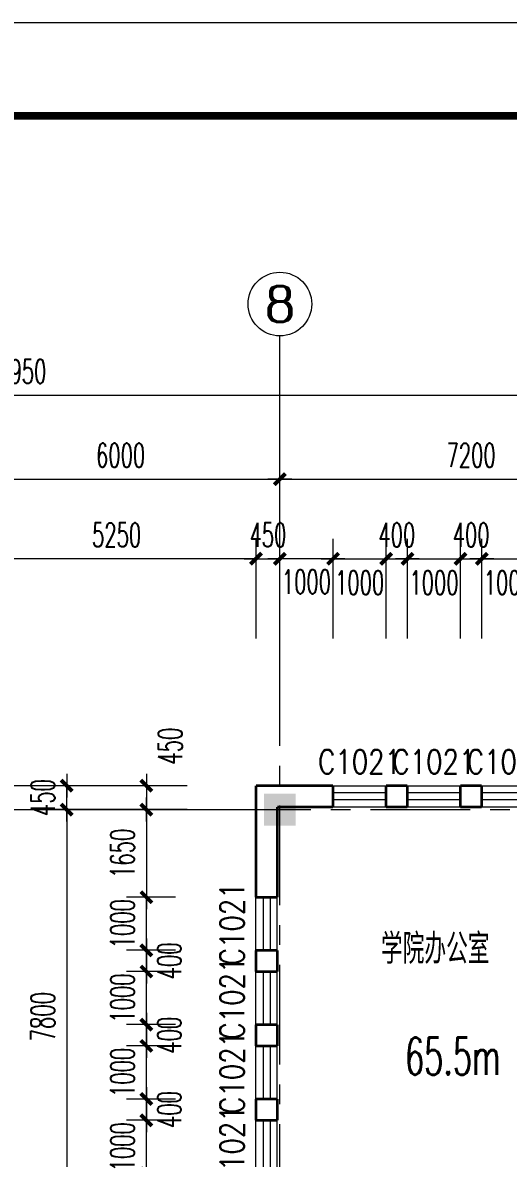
# Model space of a CAD drawing. Extents: x 1575758 to 1999219, y -897052 to -636879.
# Drawn here: x 1929906 to 1939048, y -660374 to -638991 of the extents above; entities that cross this region are included whole.
import ezdxf
from ezdxf.enums import TextEntityAlignment as Align

# ---------------------------------------------------------------- set-up
doc = ezdxf.new("R2010")
doc.units = 0
doc.header["$LTSCALE"] = 1500
doc.header["$MEASUREMENT"] = 0
doc.linetypes.add('CENTER', pattern=[2, 1.25, -0.25, 0.25, -0.25])
doc.layers.get('0').update_dxf_attribs({"linetype": 'CONTINUOUS', "lineweight": 5})
doc.layers.get('DEFPOINTS').update_dxf_attribs({"linetype": 'CONTINUOUS', "lineweight": 5})
for name, color, linetype, lineweight in [('AXIS', 7, 'CONTINUOUS', 5), ('AXIS_TEXT', 7, 'CONTINUOUS', 5), ('COLUMN', 7, 'CONTINUOUS', 5), ('DOTE', 7, 'CENTER', 5), ('PUB_DIM', 7, 'CONTINUOUS', 5), ('WALL', 7, 'CONTINUOUS', 5), ('WINDOW', 7, 'CONTINUOUS', 0), ('WINDOW_TEXT', 7, 'CONTINUOUS', 5), ('我的', 7, 'CONTINUOUS', 5)]:
    doc.layers.add(name, color=color, linetype=linetype, lineweight=lineweight)
doc.styles.add('_SIMPLEX', font='SIMPLEX.shx', dxfattribs={"width": 0.6})
doc.styles.add('COMPLEX', font='COMPLEX')
doc.styles.add('DIM_FONT', font='romans.shx', dxfattribs={"width": 0.6})
doc.styles.add('SIMPLEX', font='SIMPLEX.SHX', dxfattribs={"width": 0.6})
doc.dimstyles.new('NORMAL', dxfattribs={"dimscale": 1.5, "dimtxt": 300, "dimasz": 1, "dimexe": 250, "dimexo": 300, "dimgap": 150, "dimtad": 1, "dimdec": 0, "dimdsep": 46, "dimtxsty": 'DIM_FONT', "dimblk1": '_DIMX', "dimblk2": '_DIMX', "dimsah": 1, "dimcen": 2.5, "dimdle": 0.3, "dimclrd": 256, "dimclre": 256, "dimclrt": 256, "dimadec": 0, "dimazin": 0, "dimtfac": 1, "dimtdec": 0, "dimtix": 1, "dimtmove": 2, "dimatfit": 3, "dimldrblk": '_DIMX', "dimfxl": 1, "dimtvp": 1, "dimtolj": 1, "dimtzin": 0, "dimlwd": -1, "dimlwe": -1, "dimarcsym": 0})

# ---------------------------------------------------------------- blocks, each defined once
blk = doc.blocks.new('_FZH')
blk.add_solid([(0.5, -0.5), (-0.5, -0.5), (0.5, 0.5), (-0.5, 0.5)])
blk = doc.blocks.new('_WBLK')
for p, q in [((-0.5, 0.5), (0.5, 0.5)), ((0.5, 0.167), (-0.5, 0.167)), ((0.5, -0.167), (-0.5, -0.167)), ((-0.5, -0.5), (0.5, -0.5))]:
    blk.add_line(p, q)
at = {"layer": 'WINDOW_TEXT', "style": 'SIMPLEX', "flags": 9}
blk.add_attdef('A', text='', height=1, dxfattribs=at).set_placement((0, 1.5), align=Align.MIDDLE)
blk = doc.blocks.new('_DIMX')
blk.add_line((-150, 0), (150, 0))
at = {"const_width": 50}
blk.add_lwpolyline([(-70, -70), (70, 70)], dxfattribs=at)
blk = doc.blocks.new('*D1111')
at = {"layer": 'AXIS'}
for p, q in [((1933004, -653808), (1930359, -653808)), ((1930734, -653809), (1930734, -661606)), ((1933004, -661608), (1930359, -661608))]:
    blk.add_line(p, q, dxfattribs=at)
at = {"layer": 'DEFPOINTS', "color": 0, "lineweight": 5}
for p in [(1933454, -653808), (1930734, -661608), (1933454, -661608)]:
    blk.add_point(p, dxfattribs=at)
at = {"layer": 'AXIS', "xscale": 1.5, "yscale": 1.5, "zscale": 1.5}
for p, rotation in [((1930734, -653808), 90), ((1930734, -661608), 270)]:
    blk.add_blockref('_DIMX', p, dxfattribs=dict(at, rotation=rotation))
at = {"layer": 'AXIS', "insert": (1930284, -657708), "char_height": 450, "attachment_point": 5, "rotation": 90, "style": 'DIM_FONT'}
blk.add_mtext('\\A1;7800', dxfattribs=at)
blk = doc.blocks.new('*D1115')
at = {"layer": 'AXIS'}
for p, q in [((1932692, -653358), (1928859, -653358)), ((1929234, -653359), (1929234, -688606)), ((1932692, -688608), (1928859, -688608))]:
    blk.add_line(p, q, dxfattribs=at)
at = {"layer": 'DEFPOINTS', "color": 0, "lineweight": 5}
for p in [(1933142, -653358), (1929234, -688608), (1933142, -688608)]:
    blk.add_point(p, dxfattribs=at)
at = {"layer": 'AXIS', "xscale": 1.5, "yscale": 1.5, "zscale": 1.5}
for p, rotation in [((1929234, -653358), 90), ((1929234, -688608), 270)]:
    blk.add_blockref('_DIMX', p, dxfattribs=dict(at, rotation=rotation))
at = {"layer": 'AXIS', "insert": (1928784, -670983), "char_height": 450, "attachment_point": 5, "rotation": 90, "style": 'DIM_FONT'}
blk.add_mtext('\\A1;35250', dxfattribs=at)
blk = doc.blocks.new('*D1135')
at = {"layer": 'DEFPOINTS', "color": 0, "lineweight": 5}
for p in [(1933234, -653358), (1932234, -653808), (1933234, -653808)]:
    blk.add_point(p, dxfattribs=at)
at = {"layer": 'PUB_DIM'}
for p, q in [((1932784, -653358), (1931859, -653358)), ((1932234, -653356), (1932234, -653355)), ((1932234, -653358), (1932234, -653808)), ((1932784, -653808), (1931859, -653808)), ((1932234, -653809), (1932234, -653811))]:
    blk.add_line(p, q, dxfattribs=at)
at = {"layer": 'PUB_DIM', "xscale": 1.5, "yscale": 1.5, "zscale": 1.5}
for p, rotation in [((1932234, -653358), 270), ((1932234, -653808), 90)]:
    blk.add_blockref('_DIMX', p, dxfattribs=dict(at, rotation=rotation))
at = {"layer": 'PUB_DIM', "insert": (1932684, -652613), "char_height": 450, "attachment_point": 5, "rotation": 90, "style": 'DIM_FONT'}
blk.add_mtext('\\A1;450', dxfattribs=at)
blk = doc.blocks.new('*D1136')
at = {"layer": 'AXIS'}
for p, q in [((1933004, -653358), (1930359, -653358)), ((1930734, -653356), (1930734, -653355)), ((1930734, -653808), (1930734, -653358)), ((1933004, -653808), (1930359, -653808)), ((1930734, -653809), (1930734, -653811))]:
    blk.add_line(p, q, dxfattribs=at)
at = {"layer": 'DEFPOINTS', "color": 0, "lineweight": 5}
for p in [(1930734, -653358), (1933454, -653358), (1933454, -653808)]:
    blk.add_point(p, dxfattribs=at)
at = {"layer": 'AXIS', "xscale": 1.5, "yscale": 1.5, "zscale": 1.5}
for p, rotation in [((1930734, -653358), 270), ((1930734, -653808), 90)]:
    blk.add_blockref('_DIMX', p, dxfattribs=dict(at, rotation=rotation))
at = {"layer": 'AXIS', "insert": (1930284, -653583), "char_height": 450, "attachment_point": 5, "rotation": 90, "style": 'DIM_FONT'}
blk.add_mtext('\\A1;450', dxfattribs=at)
blk = doc.blocks.new('_AXISO')
blk.add_circle((0, 0), 0.5)
at = {"layer": 'AXIS_TEXT', "style": 'COMPLEX', "width": 1.041667}
blk.add_attdef('A', text='', height=0.56, dxfattribs=at).set_placement((-0.25, -0.28), (0.25, -0.28), align=Align.FIT)
blk = doc.blocks.new('*D1421')
at = {"layer": 'AXIS'}
for p, q in [((1934748, -650286), (1934748, -647211)), ((1941948, -650286), (1941948, -647211)), ((1934749, -647586), (1941946, -647586))]:
    blk.add_line(p, q, dxfattribs=at)
at = {"layer": 'DEFPOINTS', "color": 0, "lineweight": 5}
for p in [(1941948, -647586), (1934748, -650736), (1941948, -650736)]:
    blk.add_point(p, dxfattribs=at)
at = {"layer": 'AXIS', "xscale": 1.5, "yscale": 1.5, "zscale": 1.5, "rotation": 180}
blk.add_blockref('_DIMX', (1934748, -647586), dxfattribs=at)
at = {"layer": 'AXIS', "xscale": 1.5, "yscale": 1.5, "zscale": 1.5}
blk.add_blockref('_DIMX', (1941948, -647586), dxfattribs=at)
at = {"layer": 'AXIS', "insert": (1938348, -647136), "char_height": 450, "attachment_point": 5, "style": 'DIM_FONT'}
blk.add_mtext('\\A1;7200', dxfattribs=at)
blk = doc.blocks.new('*D1436')
at = {"layer": 'DEFPOINTS', "color": 0, "lineweight": 5}
for p in [(1934748, -649086), (1934298, -651036), (1934748, -651036)]:
    blk.add_point(p, dxfattribs=at)
at = {"layer": 'PUB_DIM'}
for p, q in [((1934298, -650586), (1934298, -648711)), ((1934748, -650586), (1934748, -648711)), ((1934296, -649086), (1934295, -649086)), ((1934298, -649086), (1934748, -649086)), ((1934749, -649086), (1934751, -649086))]:
    blk.add_line(p, q, dxfattribs=at)
at = {"layer": 'PUB_DIM', "xscale": 1.5, "yscale": 1.5, "zscale": 1.5}
for p, rotation in [((1934298, -649086), 0.0002249537099796584), ((1934748, -649086), 180.00022495371)]:
    blk.add_blockref('_DIMX', p, dxfattribs=dict(at, rotation=rotation))
at = {"layer": 'PUB_DIM', "insert": (1934523, -648636), "char_height": 450, "attachment_point": 5, "rotation": 0.0002, "style": 'DIM_FONT'}
blk.add_mtext('\\A1;450', dxfattribs=at)
blk = doc.blocks.new('*D1437')
at = {"layer": 'DEFPOINTS', "color": 0, "lineweight": 5}
for p in [(1936748, -649086), (1935748, -651036), (1936748, -651036)]:
    blk.add_point(p, dxfattribs=at)
at = {"layer": 'PUB_DIM'}
for p, q in [((1935748, -650586), (1935748, -648711)), ((1936748, -650586), (1936748, -648711)), ((1935749, -649086), (1936746, -649086))]:
    blk.add_line(p, q, dxfattribs=at)
at = {"layer": 'PUB_DIM', "xscale": 1.5, "yscale": 1.5, "zscale": 1.5, "rotation": 180}
blk.add_blockref('_DIMX', (1935748, -649086), dxfattribs=at)
at = {"layer": 'PUB_DIM', "xscale": 1.5, "yscale": 1.5, "zscale": 1.5}
blk.add_blockref('_DIMX', (1936748, -649086), dxfattribs=at)
at = {"layer": 'PUB_DIM', "insert": (1936248, -649536), "char_height": 450, "attachment_point": 5, "style": 'DIM_FONT'}
blk.add_mtext('\\A1;1000', dxfattribs=at)
blk = doc.blocks.new('*D1438')
at = {"layer": 'DEFPOINTS', "color": 0, "lineweight": 5}
for p in [(1937148, -649086), (1936748, -651036), (1937148, -651036)]:
    blk.add_point(p, dxfattribs=at)
at = {"layer": 'PUB_DIM'}
for p, q in [((1936748, -650586), (1936748, -648711)), ((1937148, -650586), (1937148, -648711)), ((1936746, -649086), (1936745, -649086)), ((1936748, -649086), (1937148, -649086)), ((1937149, -649086), (1937151, -649086))]:
    blk.add_line(p, q, dxfattribs=at)
at = {"layer": 'PUB_DIM', "xscale": 1.5, "yscale": 1.5, "zscale": 1.5}
blk.add_blockref('_DIMX', (1936748, -649086), dxfattribs=at)
at = {"layer": 'PUB_DIM', "xscale": 1.5, "yscale": 1.5, "zscale": 1.5, "rotation": 180}
blk.add_blockref('_DIMX', (1937148, -649086), dxfattribs=at)
at = {"layer": 'PUB_DIM', "insert": (1936948, -648636), "char_height": 450, "attachment_point": 5, "style": 'DIM_FONT'}
blk.add_mtext('\\A1;400', dxfattribs=at)
blk = doc.blocks.new('*D1439')
at = {"layer": 'DEFPOINTS', "color": 0, "lineweight": 5}
for p in [(1938548, -649086), (1938148, -651036), (1938548, -651036)]:
    blk.add_point(p, dxfattribs=at)
at = {"layer": 'PUB_DIM'}
for p, q in [((1938148, -650586), (1938148, -648711)), ((1938548, -650586), (1938548, -648711)), ((1938146, -649086), (1938145, -649086)), ((1938148, -649086), (1938548, -649086)), ((1938549, -649086), (1938551, -649086))]:
    blk.add_line(p, q, dxfattribs=at)
at = {"layer": 'PUB_DIM', "xscale": 1.5, "yscale": 1.5, "zscale": 1.5}
blk.add_blockref('_DIMX', (1938148, -649086), dxfattribs=at)
at = {"layer": 'PUB_DIM', "xscale": 1.5, "yscale": 1.5, "zscale": 1.5, "rotation": 180}
blk.add_blockref('_DIMX', (1938548, -649086), dxfattribs=at)
at = {"layer": 'PUB_DIM', "insert": (1938348, -648636), "char_height": 450, "attachment_point": 5, "style": 'DIM_FONT'}
blk.add_mtext('\\A1;400', dxfattribs=at)
blk = doc.blocks.new('*D1440')
at = {"layer": 'DEFPOINTS', "color": 0, "lineweight": 5}
for p in [(1939548, -649086), (1938548, -651036), (1939548, -651036)]:
    blk.add_point(p, dxfattribs=at)
at = {"layer": 'PUB_DIM'}
for p, q in [((1938548, -650586), (1938548, -648711)), ((1939548, -650586), (1939548, -648711)), ((1938549, -649086), (1939546, -649086))]:
    blk.add_line(p, q, dxfattribs=at)
at = {"layer": 'PUB_DIM', "xscale": 1.5, "yscale": 1.5, "zscale": 1.5, "rotation": 180}
blk.add_blockref('_DIMX', (1938548, -649086), dxfattribs=at)
at = {"layer": 'PUB_DIM', "xscale": 1.5, "yscale": 1.5, "zscale": 1.5}
blk.add_blockref('_DIMX', (1939548, -649086), dxfattribs=at)
at = {"layer": 'PUB_DIM', "insert": (1939048, -649536), "char_height": 450, "attachment_point": 5, "style": 'DIM_FONT'}
blk.add_mtext('\\A1;1000', dxfattribs=at)
blk = doc.blocks.new('*D1456')
at = {"layer": 'AXIS'}
for p, q in [((1890798, -650433), (1890798, -645632)), ((1968748, -650128), (1968748, -645632)), ((1890799, -646007), (1968746, -646007))]:
    blk.add_line(p, q, dxfattribs=at)
at = {"layer": 'DEFPOINTS', "color": 0, "lineweight": 5}
for p in [(1968748, -646007), (1968748, -650578), (1890798, -650883)]:
    blk.add_point(p, dxfattribs=at)
at = {"layer": 'AXIS', "xscale": 1.5, "yscale": 1.5, "zscale": 1.5, "rotation": 180}
blk.add_blockref('_DIMX', (1890798, -646007), dxfattribs=at)
at = {"layer": 'AXIS', "xscale": 1.5, "yscale": 1.5, "zscale": 1.5}
blk.add_blockref('_DIMX', (1968748, -646007), dxfattribs=at)
at = {"layer": 'AXIS', "insert": (1929773, -645557), "char_height": 450, "attachment_point": 5, "style": 'DIM_FONT'}
blk.add_mtext('\\A1;77950', dxfattribs=at)
blk = doc.blocks.new('*D1465')
at = {"layer": 'DEFPOINTS', "color": 0, "lineweight": 5}
for p in [(1934748, -649086), (1934748, -651036), (1935748, -651036)]:
    blk.add_point(p, dxfattribs=at)
at = {"layer": 'PUB_DIM'}
for p, q in [((1934748, -650586), (1934748, -648711)), ((1935748, -650586), (1935748, -648711)), ((1935746, -649086), (1934749, -649086))]:
    blk.add_line(p, q, dxfattribs=at)
at = {"layer": 'PUB_DIM', "xscale": 1.5, "yscale": 1.5, "zscale": 1.5}
for p, rotation in [((1934748, -649086), 179.9998987705991), ((1935748, -649086), 359.9998987705991)]:
    blk.add_blockref('_DIMX', p, dxfattribs=dict(at, rotation=rotation))
at = {"layer": 'PUB_DIM', "insert": (1935248, -649518), "char_height": 450, "attachment_point": 5, "rotation": 359.9999, "style": 'DIM_FONT'}
blk.add_mtext('\\A1;1000', dxfattribs=at)
blk = doc.blocks.new('*D1466')
at = {"layer": 'DEFPOINTS', "color": 0, "lineweight": 5}
for p in [(1938148, -649086), (1937148, -651036), (1938148, -651036)]:
    blk.add_point(p, dxfattribs=at)
at = {"layer": 'PUB_DIM'}
for p, q in [((1937148, -650586), (1937148, -648711)), ((1938148, -650586), (1938148, -648711)), ((1937149, -649086), (1938146, -649086))]:
    blk.add_line(p, q, dxfattribs=at)
at = {"layer": 'PUB_DIM', "xscale": 1.5, "yscale": 1.5, "zscale": 1.5, "rotation": 180}
blk.add_blockref('_DIMX', (1937148, -649086), dxfattribs=at)
at = {"layer": 'PUB_DIM', "xscale": 1.5, "yscale": 1.5, "zscale": 1.5}
blk.add_blockref('_DIMX', (1938148, -649086), dxfattribs=at)
at = {"layer": 'PUB_DIM', "insert": (1937648, -649536), "char_height": 450, "attachment_point": 5, "style": 'DIM_FONT'}
blk.add_mtext('\\A1;1000', dxfattribs=at)
blk = doc.blocks.new('*D1497')
at = {"layer": 'DEFPOINTS', "color": 0, "lineweight": 5}
for p in [(1932234, -659658), (1933234, -659658), (1933234, -660658)]:
    blk.add_point(p, dxfattribs=at)
at = {"layer": 'PUB_DIM'}
for p, q in [((1932784, -659658), (1931859, -659658)), ((1932234, -659656), (1932234, -659655)), ((1932234, -660658), (1932234, -659658)), ((1932784, -660658), (1931859, -660658)), ((1932234, -660659), (1932234, -660661))]:
    blk.add_line(p, q, dxfattribs=at)
at = {"layer": 'PUB_DIM', "xscale": 1.5, "yscale": 1.5, "zscale": 1.5}
for p, rotation in [((1932234, -659658), 270), ((1932234, -660658), 90)]:
    blk.add_blockref('_DIMX', p, dxfattribs=dict(at, rotation=rotation))
at = {"layer": 'PUB_DIM', "insert": (1931784, -660158), "char_height": 450, "attachment_point": 5, "rotation": 90, "style": 'DIM_FONT'}
blk.add_mtext('\\A1;1000', dxfattribs=at)
blk = doc.blocks.new('*D1498')
at = {"layer": 'DEFPOINTS', "color": 0, "lineweight": 5}
for p in [(1933234, -659258), (1932234, -659658), (1933234, -659658)]:
    blk.add_point(p, dxfattribs=at)
at = {"layer": 'PUB_DIM'}
for p, q in [((1932784, -659258), (1931859, -659258)), ((1932234, -659256), (1932234, -659255)), ((1932234, -659258), (1932234, -659658)), ((1932784, -659658), (1931859, -659658)), ((1932234, -659659), (1932234, -659661))]:
    blk.add_line(p, q, dxfattribs=at)
at = {"layer": 'PUB_DIM', "xscale": 1.5, "yscale": 1.5, "zscale": 1.5}
for p, rotation in [((1932234, -659258), 270), ((1932234, -659658), 90)]:
    blk.add_blockref('_DIMX', p, dxfattribs=dict(at, rotation=rotation))
at = {"layer": 'PUB_DIM', "insert": (1932666, -659458), "char_height": 450, "attachment_point": 5, "rotation": 90, "style": 'DIM_FONT'}
blk.add_mtext('\\A1;400', dxfattribs=at)
blk = doc.blocks.new('*D1499')
at = {"layer": 'DEFPOINTS', "color": 0, "lineweight": 5}
for p in [(1932234, -658258), (1933234, -658258), (1933234, -659258)]:
    blk.add_point(p, dxfattribs=at)
at = {"layer": 'PUB_DIM'}
for p, q in [((1932784, -658258), (1931859, -658258)), ((1932234, -658257), (1932234, -658255)), ((1932234, -659258), (1932234, -658258)), ((1932784, -659258), (1931859, -659258)), ((1932234, -659259), (1932234, -659261))]:
    blk.add_line(p, q, dxfattribs=at)
at = {"layer": 'PUB_DIM', "xscale": 1.5, "yscale": 1.5, "zscale": 1.5}
for p, rotation in [((1932234, -658258), 270), ((1932234, -659258), 90)]:
    blk.add_blockref('_DIMX', p, dxfattribs=dict(at, rotation=rotation))
at = {"layer": 'PUB_DIM', "insert": (1931784, -658758), "char_height": 450, "attachment_point": 5, "rotation": 90, "style": 'DIM_FONT'}
blk.add_mtext('\\A1;1000', dxfattribs=at)
blk = doc.blocks.new('*D1500')
at = {"layer": 'DEFPOINTS', "color": 0, "lineweight": 5}
for p in [(1933234, -657858), (1932234, -658258), (1933234, -658258)]:
    blk.add_point(p, dxfattribs=at)
at = {"layer": 'PUB_DIM'}
for p, q in [((1932784, -657858), (1931859, -657858)), ((1932234, -657857), (1932234, -657855)), ((1932234, -657858), (1932234, -658258)), ((1932784, -658258), (1931859, -658258)), ((1932234, -658260), (1932234, -658261))]:
    blk.add_line(p, q, dxfattribs=at)
at = {"layer": 'PUB_DIM', "xscale": 1.5, "yscale": 1.5, "zscale": 1.5}
for p, rotation in [((1932234, -657858), 270), ((1932234, -658258), 90)]:
    blk.add_blockref('_DIMX', p, dxfattribs=dict(at, rotation=rotation))
at = {"layer": 'PUB_DIM', "insert": (1932666, -658058), "char_height": 450, "attachment_point": 5, "rotation": 90, "style": 'DIM_FONT'}
blk.add_mtext('\\A1;400', dxfattribs=at)
blk = doc.blocks.new('*D1501')
at = {"layer": 'DEFPOINTS', "color": 0, "lineweight": 5}
for p in [(1932234, -656858), (1933234, -656858), (1933234, -657858)]:
    blk.add_point(p, dxfattribs=at)
at = {"layer": 'PUB_DIM'}
for p, q in [((1932784, -656858), (1931859, -656858)), ((1932234, -656857), (1932234, -656855)), ((1932234, -657858), (1932234, -656858)), ((1932784, -657858), (1931859, -657858)), ((1932234, -657860), (1932234, -657861))]:
    blk.add_line(p, q, dxfattribs=at)
at = {"layer": 'PUB_DIM', "xscale": 1.5, "yscale": 1.5, "zscale": 1.5}
for p, rotation in [((1932234, -656858), 270), ((1932234, -657858), 90)]:
    blk.add_blockref('_DIMX', p, dxfattribs=dict(at, rotation=rotation))
at = {"layer": 'PUB_DIM', "insert": (1931784, -657358), "char_height": 450, "attachment_point": 5, "rotation": 90, "style": 'DIM_FONT'}
blk.add_mtext('\\A1;1000', dxfattribs=at)
blk = doc.blocks.new('*D1502')
at = {"layer": 'DEFPOINTS', "color": 0, "lineweight": 5}
for p in [(1933234, -656458), (1932234, -656858), (1933234, -656858)]:
    blk.add_point(p, dxfattribs=at)
at = {"layer": 'PUB_DIM'}
for p, q in [((1932784, -656458), (1931859, -656458)), ((1932234, -656457), (1932234, -656455)), ((1932234, -656458), (1932234, -656858)), ((1932784, -656858), (1931859, -656858)), ((1932234, -656860), (1932234, -656861))]:
    blk.add_line(p, q, dxfattribs=at)
at = {"layer": 'PUB_DIM', "xscale": 1.5, "yscale": 1.5, "zscale": 1.5}
for p, rotation in [((1932234, -656458), 270), ((1932234, -656858), 90)]:
    blk.add_blockref('_DIMX', p, dxfattribs=dict(at, rotation=rotation))
at = {"layer": 'PUB_DIM', "insert": (1932666, -656658), "char_height": 450, "attachment_point": 5, "rotation": 90, "style": 'DIM_FONT'}
blk.add_mtext('\\A1;400', dxfattribs=at)
blk = doc.blocks.new('*D1503')
at = {"layer": 'DEFPOINTS', "color": 0, "lineweight": 5}
for p in [(1932234, -655458), (1933234, -655458), (1933234, -656458)]:
    blk.add_point(p, dxfattribs=at)
at = {"layer": 'PUB_DIM'}
for p, q in [((1932784, -655458), (1931859, -655458)), ((1932234, -655457), (1932234, -655455)), ((1932234, -656458), (1932234, -655458)), ((1932784, -656458), (1931859, -656458)), ((1932234, -656460), (1932234, -656461))]:
    blk.add_line(p, q, dxfattribs=at)
at = {"layer": 'PUB_DIM', "xscale": 1.5, "yscale": 1.5, "zscale": 1.5}
for p, rotation in [((1932234, -655458), 270), ((1932234, -656458), 90)]:
    blk.add_blockref('_DIMX', p, dxfattribs=dict(at, rotation=rotation))
at = {"layer": 'PUB_DIM', "insert": (1931784, -655958), "char_height": 450, "attachment_point": 5, "rotation": 90, "style": 'DIM_FONT'}
blk.add_mtext('\\A1;1000', dxfattribs=at)
blk = doc.blocks.new('*D1504')
at = {"layer": 'DEFPOINTS', "color": 0, "lineweight": 5}
for p in [(1933234, -653808), (1932234, -655458), (1933234, -655458)]:
    blk.add_point(p, dxfattribs=at)
at = {"layer": 'PUB_DIM'}
for p, q in [((1932784, -653808), (1931859, -653808)), ((1932234, -653809), (1932234, -655457)), ((1932784, -655458), (1931859, -655458))]:
    blk.add_line(p, q, dxfattribs=at)
at = {"layer": 'PUB_DIM', "xscale": 1.5, "yscale": 1.5, "zscale": 1.5}
for p, rotation in [((1932234, -653808), 90), ((1932234, -655458), 270)]:
    blk.add_blockref('_DIMX', p, dxfattribs=dict(at, rotation=rotation))
at = {"layer": 'PUB_DIM', "insert": (1931784, -654633), "char_height": 450, "attachment_point": 5, "rotation": 90, "style": 'DIM_FONT'}
blk.add_mtext('\\A1;1650', dxfattribs=at)
blk = doc.blocks.new('*D1707')
at = {"layer": 'DEFPOINTS', "color": 0, "lineweight": 5}
for p in [(1929048, -649086), (1929048, -651036), (1934298, -651036)]:
    blk.add_point(p, dxfattribs=at)
at = {"layer": 'PUB_DIM'}
for p, q in [((1929048, -650586), (1929048, -648711)), ((1934298, -650586), (1934298, -648711)), ((1934296, -649086), (1929049, -649086))]:
    blk.add_line(p, q, dxfattribs=at)
at = {"layer": 'PUB_DIM', "xscale": 1.5, "yscale": 1.5, "zscale": 1.5}
for p, rotation in [((1929048, -649086), 180.0000000000026), ((1934298, -649086), 2.557953848736361e-12)]:
    blk.add_blockref('_DIMX', p, dxfattribs=dict(at, rotation=rotation))
at = {"layer": 'PUB_DIM', "insert": (1931673, -648636), "char_height": 450, "attachment_point": 5, "style": 'DIM_FONT'}
blk.add_mtext('\\A1;5250', dxfattribs=at)
blk = doc.blocks.new('*D1712')
at = {"layer": 'AXIS'}
for p, q in [((1928748, -650286), (1928748, -647211)), ((1934748, -650286), (1934748, -647211)), ((1928749, -647586), (1934746, -647586))]:
    blk.add_line(p, q, dxfattribs=at)
at = {"layer": 'DEFPOINTS', "color": 0, "lineweight": 5}
for p in [(1934748, -647586), (1928748, -650736), (1934748, -650736)]:
    blk.add_point(p, dxfattribs=at)
at = {"layer": 'AXIS', "xscale": 1.5, "yscale": 1.5, "zscale": 1.5, "rotation": 180}
blk.add_blockref('_DIMX', (1928748, -647586), dxfattribs=at)
at = {"layer": 'AXIS', "xscale": 1.5, "yscale": 1.5, "zscale": 1.5}
blk.add_blockref('_DIMX', (1934748, -647586), dxfattribs=at)
at = {"layer": 'AXIS', "insert": (1931748, -647136), "char_height": 450, "attachment_point": 5, "style": 'DIM_FONT'}
blk.add_mtext('\\A1;6000', dxfattribs=at)

msp = doc.modelspace()

# ---------------------------------------------------------------- linework, layer by layer
at = {"layer": 'AXIS'}
for p, q in [((1934747.8, -650736.4), (1934747.8, -644888.5)), ((1928033.9, -653807.9), (1933454.2, -653807.9))]:
    msp.add_line(p, q, dxfattribs=at)
at = {"layer": 'AXIS', "color": 250}
msp.add_lwpolyline([(1862498, -638991.1), (1862498, -740304.5), (1999218.5, -740304.5), (1999218.5, -638991.1)], close=True, dxfattribs=at)
at = {"layer": 'AXIS', "color": 0, "const_width": 140.2}
msp.add_lwpolyline([(1864250.8, -640743.9), (1864250.8, -738551.6), (1997465.7, -738551.6), (1997465.7, -640743.9)], close=True, dxfattribs=at)
at = {"layer": 'DOTE'}
for p, q in [((1934747.8, -688608), (1934747.8, -650709.5)), ((1933454.2, -653808), (1973122.5, -653808))]:
    msp.add_line(p, q, dxfattribs=at)
at = {"layer": 'WALL', "const_width": 50}
for points in [[(1934297.8, -655458), (1934297.8, -653358)], [(1935747.8, -653358), (1935747.8, -653758)], [(1936747.8, -653358), (1936747.8, -653758)], [(1937147.8, -653358), (1937147.8, -653758)], [(1938147.8, -653358), (1938147.8, -653758)], [(1938547.8, -653358), (1938547.8, -653758)], [(1934697.8, -655458), (1934697.8, -653758)], [(1934697.8, -653758), (1935747.8, -653758)], [(1936747.8, -653758), (1937147.8, -653758)], [(1938147.8, -653758), (1938547.8, -653758)], [(1934297.8, -655458), (1934697.8, -655458)], [(1934297.8, -656458), (1934697.8, -656458)], [(1934297.8, -656858), (1934297.8, -656458)], [(1934697.8, -656858), (1934697.8, -656458)], [(1934297.8, -656858), (1934697.8, -656858)], [(1934297.8, -657858), (1934697.8, -657858)], [(1934297.8, -658258), (1934297.8, -657858)], [(1934697.8, -658258), (1934697.8, -657858)], [(1934297.8, -658258), (1934697.8, -658258)], [(1934297.8, -659258), (1934697.8, -659258)], [(1934297.8, -659658), (1934297.8, -659258)], [(1934697.8, -659658), (1934697.8, -659258)], [(1934697.8, -659658), (1934297.8, -659658)]]:
    msp.add_lwpolyline(points, dxfattribs=at)
at = {"layer": 'WALL', "lineweight": 100, "const_width": 50}
for points in [[(1934297.8, -653358), (1935747.8, -653358)], [(1936747.8, -653358), (1937147.8, -653358)], [(1938147.8, -653358), (1938547.8, -653358)]]:
    msp.add_lwpolyline(points, dxfattribs=at)

# ---------------------------------------------------------------- block references
at = {"layer": 'AXIS'}
ref = msp.add_blockref('_AXISO', (1934747.8, -644288.5), dxfattribs=dict(at, xscale=1200, yscale=1200, zscale=1200))
ref.add_attrib('A', '8', dxfattribs={"layer": 'AXIS_TEXT', "height": 672, "style": 'COMPLEX', "width": 1.339286}).set_placement((1934447.8, -644624.5), (1935047.8, -644624.5), align=Align.FIT)
at = {"layer": 'COLUMN', "xscale": 600, "yscale": 600, "zscale": 600}
msp.add_blockref('_FZH', (1934747.8, -653808), dxfattribs=at)
at = {"layer": 'WINDOW'}
ref = msp.add_blockref('_WBLK', (1936247.8, -653558), dxfattribs=dict(at, xscale=1000, yscale=399.9991050347453, zscale=1000))
ref.add_attrib('A', 'C1021', dxfattribs={"layer": 'WINDOW_TEXT', "height": 450, "style": '_SIMPLEX', "width": 0.8, "flags": 8}).set_placement((1936247.8, -652908), align=Align.MIDDLE)
ref = msp.add_blockref('_WBLK', (1937647.8, -653558), dxfattribs=dict(at, xscale=1000, yscale=399.9991050347453, zscale=1000))
ref.add_attrib('A', 'C1021', dxfattribs={"layer": 'WINDOW_TEXT', "height": 450, "style": '_SIMPLEX', "width": 0.8, "flags": 8}).set_placement((1937647.8, -652908), align=Align.MIDDLE)
ref = msp.add_blockref('_WBLK', (1939047.8, -653558), dxfattribs=dict(at, xscale=1000, yscale=399.9991050347453, zscale=1000))
ref.add_attrib('A', 'C1021', dxfattribs={"layer": 'WINDOW_TEXT', "height": 450, "style": '_SIMPLEX', "width": 0.8, "flags": 8}).set_placement((1939047.8, -652908), align=Align.MIDDLE)
ref = msp.add_blockref('_WBLK', (1934497.8, -655958), dxfattribs=dict(at, xscale=1000, yscale=399.9999999997672, zscale=1000, rotation=90))
ref.add_attrib('A', 'C1021', dxfattribs={"layer": 'WINDOW_TEXT', "height": 450, "rotation": 90, "style": '_SIMPLEX', "width": 0.8, "flags": 8}).set_placement((1933847.8, -655958), align=Align.MIDDLE)
ref = msp.add_blockref('_WBLK', (1934497.8, -657358), dxfattribs=dict(at, xscale=1000, yscale=399.9999999990687, zscale=1000, rotation=90))
ref.add_attrib('A', 'C1021', dxfattribs={"layer": 'WINDOW_TEXT', "height": 450, "rotation": 90, "style": '_SIMPLEX', "width": 0.8, "flags": 8}).set_placement((1933847.8, -657358), align=Align.MIDDLE)
ref = msp.add_blockref('_WBLK', (1934497.8, -658758), dxfattribs=dict(at, xscale=1000, yscale=399.9999999990687, zscale=1000, rotation=90))
ref.add_attrib('A', 'C1021', dxfattribs={"layer": 'WINDOW_TEXT', "height": 450, "rotation": 90, "style": '_SIMPLEX', "width": 0.8, "flags": 8}).set_placement((1933847.8, -658758), align=Align.MIDDLE)
ref = msp.add_blockref('_WBLK', (1934497.8, -660158), dxfattribs=dict(at, xscale=1000, yscale=399.999999998603, zscale=1000, rotation=90))
ref.add_attrib('A', 'C1021', dxfattribs={"layer": 'WINDOW_TEXT', "height": 450, "rotation": 90, "style": '_SIMPLEX', "width": 0.8, "flags": 8}).set_placement((1933847.8, -660158), align=Align.MIDDLE)

# ---------------------------------------------------------------- texts
at = {"layer": '我的', "color": 0, "lineweight": 5, "attachment_point": 1, "style": 'DIM_FONT'}
for s, insert, char_height, width in [('{\\f宋体|b0|i0|c134|p2;学院办公室}', (1936650.3, -656159.5), 500, 5274.601), ('{\\C3;65.5m}', (1937104.1, -658102.9), 700, 2443.33)]:
    msp.add_mtext(s, dxfattribs=dict(at, insert=insert, char_height=char_height, width=width))

# ---------------------------------------------------------------- dimensions: what is measured, and where the dimension line sits
at = {"layer": 'AXIS'}
for base, p1, p2, picture, middle in [((1968747.8, -646007.3), (1890797.8, -650883.3), (1968747.8, -650577.6), '*D1456', (1929772.8, -645557.3)), ((1934747.8, -647586.4), (1928747.7, -650736.4), (1934747.8, -650736.4), '*D1712', (1931747.8, -647136.4)), ((1941947.8, -647586.4), (1934747.8, -650736.4), (1941947.8, -650736.4), '*D1421', (1938347.8, -647136.4))]:
    dim = msp.add_linear_dim(base=base, p1=p1, p2=p2, dimstyle='NORMAL', dxfattribs=at)
    dim.commit()
    dim.dimension.update_dxf_attribs({"geometry": picture, "text_midpoint": middle})
dim = msp.add_linear_dim(base=(1929233.9, -688607.9), p1=(1933141.7, -653357.9), p2=(1933141.7, -688607.9), angle=270, dimstyle='NORMAL', dxfattribs=at)
dim.commit()
dim.dimension.update_dxf_attribs({"geometry": '*D1115', "text_midpoint": (1928783.9, -670982.9)})
for p2, distance, picture, middle in [((1933454.2, -653357.9), 2720.3, '*D1136', (1930283.9, -653582.9)), ((1933454.2, -661607.9), -2720.3, '*D1111', (1930283.9, -657707.9))]:
    dim = msp.add_aligned_dim(p1=(1933454.2, -653807.9), p2=p2, distance=distance, dimstyle='NORMAL', dxfattribs=at)
    dim.commit()
    dim.dimension.update_dxf_attribs({"geometry": picture, "text_midpoint": middle})
at = {"layer": 'PUB_DIM'}
for p1, p2, distance, picture, middle in [((1934297.8, -651036.4), (1929047.8, -651036.4), -1950, '*D1707', (1931672.8, -648636.4)), ((1934297.8, -651036.4), (1934747.8, -651036.4), 1950, '*D1436', (1934522.8, -648636.4)), ((1936747.8, -651036.4), (1937147.8, -651036.4), 1950, '*D1438', (1936947.8, -648636.4)), ((1938147.8, -651036.4), (1938547.8, -651036.4), 1950, '*D1439', (1938347.8, -648636.4)), ((1933233.9, -653807.9), (1933233.9, -655458.1), -1000, '*D1504', (1931783.9, -654633)), ((1933233.9, -656458.1), (1933233.9, -655458.1), 1000, '*D1503', (1931783.9, -655958.1)), ((1933233.9, -657858), (1933233.9, -656858.1), 1000, '*D1501', (1931783.9, -657358)), ((1933233.9, -659258), (1933233.9, -658258), 1000, '*D1499', (1931783.9, -658758)), ((1933233.9, -660658), (1933233.9, -659658), 1000, '*D1497', (1931783.9, -660158))]:
    dim = msp.add_aligned_dim(p1=p1, p2=p2, distance=distance, dimstyle='NORMAL', dxfattribs=at)
    dim.commit()
    dim.dimension.update_dxf_attribs({"geometry": picture, "text_midpoint": middle})
for base, p1, p2, angle, picture, middle in [((1934747.8, -649086.4), (1935747.8, -651036.4), (1934747.8, -651036.4), 179.9999, '*D1465', (1935247.8, -649518.4)), ((1936747.8, -649086.4), (1935747.8, -651036.4), (1936747.8, -651036.4), 0, '*D1437', (1936247.8, -649536.4)), ((1938147.8, -649086.4), (1937147.8, -651036.4), (1938147.8, -651036.4), 0, '*D1466', (1937647.8, -649536.4)), ((1939547.8, -649086.4), (1938547.8, -651036.4), (1939547.8, -651036.4), 360, '*D1440', (1939047.8, -649536.4)), ((1932233.9, -653807.9), (1933233.9, -653357.9), (1933233.9, -653807.9), 270, '*D1135', (1932683.9, -652613.4)), ((1932233.9, -656858.1), (1933233.9, -656458.1), (1933233.9, -656858.1), 270, '*D1502', (1932665.9, -656658.1)), ((1932233.9, -658258), (1933233.9, -657858), (1933233.9, -658258), 270, '*D1500', (1932665.9, -658058)), ((1932233.9, -659658), (1933233.9, -659258), (1933233.9, -659658), 270, '*D1498', (1932665.9, -659458))]:
    dim = msp.add_linear_dim(base=base, p1=p1, p2=p2, angle=angle, dimstyle='NORMAL', dxfattribs=at)
    dim.commit()
    dim.dimension.update_dxf_attribs({"geometry": picture, "text_midpoint": middle, "dimtype": 161})

doc.saveas('drawing.dxf')
